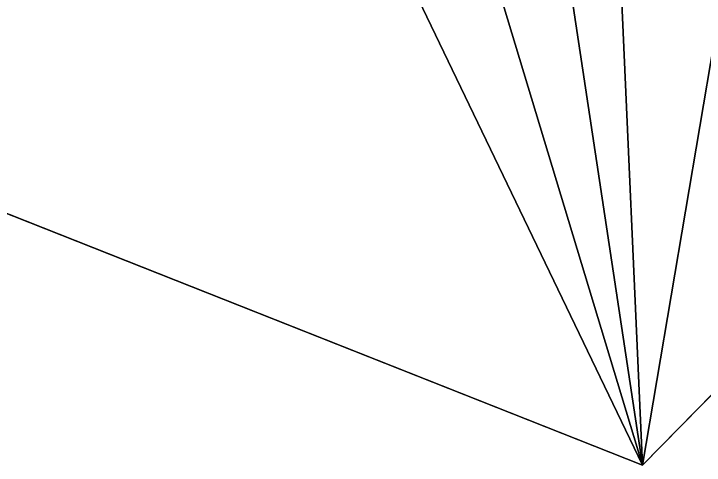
# Model space of a CAD drawing. Extents: x -273 to 66, y -64 to 315.
# Drawn here: x -49.3 to 8.2, y -64.3 to -26.7 of the extents above; entities that cross this region are included whole.
import ezdxf

# ---------------------------------------------------------------- set-up
doc = ezdxf.new("R2010")
doc.units = 0
doc.header["$MEASUREMENT"] = 0
doc.layers.get('0').update_dxf_attribs({"color": 13, "linetype": 'CONTINUOUS'})

msp = doc.modelspace()

# ---------------------------------------------------------------- linework, layer by layer
at = {"color": 0}
for p, q in [((-273.22, 45.101), (3.064, -64.308)), ((3.064, -64.308), (66.388, 0.26))]:
    msp.add_line(p, q, dxfattribs=at)

# ---------------------------------------------------------------- meshes
mesh = msp.add_polyface(dxfattribs=at)
corners = [(-11.172, 51.391), (-15.286, 5.393), (-15.621, 62.167), (-12.548, 10.591), (-1.986, 5.029), (-5.967, 40.96), (-0.031, 30.927), (6.606, 21.342), (-17.706, -21.119), (-19.29, 73.232), (-6.76, -0.183), (-27.481, 315.323), (-25.43, 130.899), (-25.857, 119.249), (-24.174, 142.489), (-22.094, 153.96), (-11.973, 146.424), (47.009, 60.114), (49.416, 53.797), (66.388, 0.26), (-11.755, 75.055), (-9.432, 67.379), (-6.667, 59.85), (-3.469, 52.495), (-2.869, 49.727), (-1.942, 47.049), (-0.703, 44.502), (0.833, 42.121), (2.642, 39.941), (4.699, 37.992), (6.974, 36.303), (9.434, 34.899), (12.045, 33.798), (14.768, 33.018), (17.566, 32.569), (20.397, 32.457), (-273.22, 45.101), (3.064, -64.308), (-25.452, 107.598), (-24.218, 96.006), (-22.16, 84.531), (-8.557, -25.961), (-3.871, -18.35), (1.132, -21.43), (13.813, -0.833), (17.178, 14.297), (23.42, 26.338), (-16.073, 122.743), (-16.49, 106.715), (-16.515, 114.735), (-16, 98.71), (-15.167, 130.712), (-15.045, 90.747), (-13.798, 138.614), (-13.628, 82.853)]
mesh.append_faces([[corners[k] for k in face] for face in [(4, 6, 7), (8, 1, 10), (34, 17, 35), (47, 48, 49)]], dxfattribs={"vtx0": -1, "color": 0})
mesh.append_faces([[corners[k] for k in face] for face in [(0, 1, 2), (1, 0, 3), (3, 0, 4), (2, 8, 9), (12, 11, 14), (14, 11, 15), (15, 11, 16), (17, 11, 18), (20, 17, 21), (21, 17, 22), (22, 17, 23), (23, 17, 24), (24, 17, 25), (25, 17, 26), (26, 17, 27), (27, 17, 28), (28, 17, 29), (29, 17, 30), (30, 17, 31), (31, 17, 32), (32, 17, 33), (33, 17, 34), (36, 8, 37), (38, 36, 13), (37, 44, 19), (48, 47, 50), (50, 51, 52), (52, 53, 54), (54, 16, 20)]], dxfattribs={"vtx0": -1, "vtx1": -1, "color": 0})
mesh.append_faces([[corners[k] for k in face] for face in [(8, 2, 1), (16, 11, 17), (16, 17, 20), (8, 36, 38)]], dxfattribs={"vtx0": -1, "vtx1": -1, "vtx2": -1, "color": 0})
mesh.append_faces([[corners[k] for k in face] for face in [(4, 0, 5), (4, 5, 6), (11, 12, 13), (18, 11, 19), (13, 36, 11), (8, 38, 39), (8, 39, 40), (8, 40, 9), (37, 8, 41), (37, 41, 42), (37, 42, 43), (37, 43, 44), (19, 44, 45), (19, 45, 46), (19, 46, 18), (50, 47, 51), (52, 51, 53), (54, 53, 16)]], dxfattribs={"vtx0": -1, "vtx2": -1, "color": 0})

doc.saveas('drawing.dxf')
